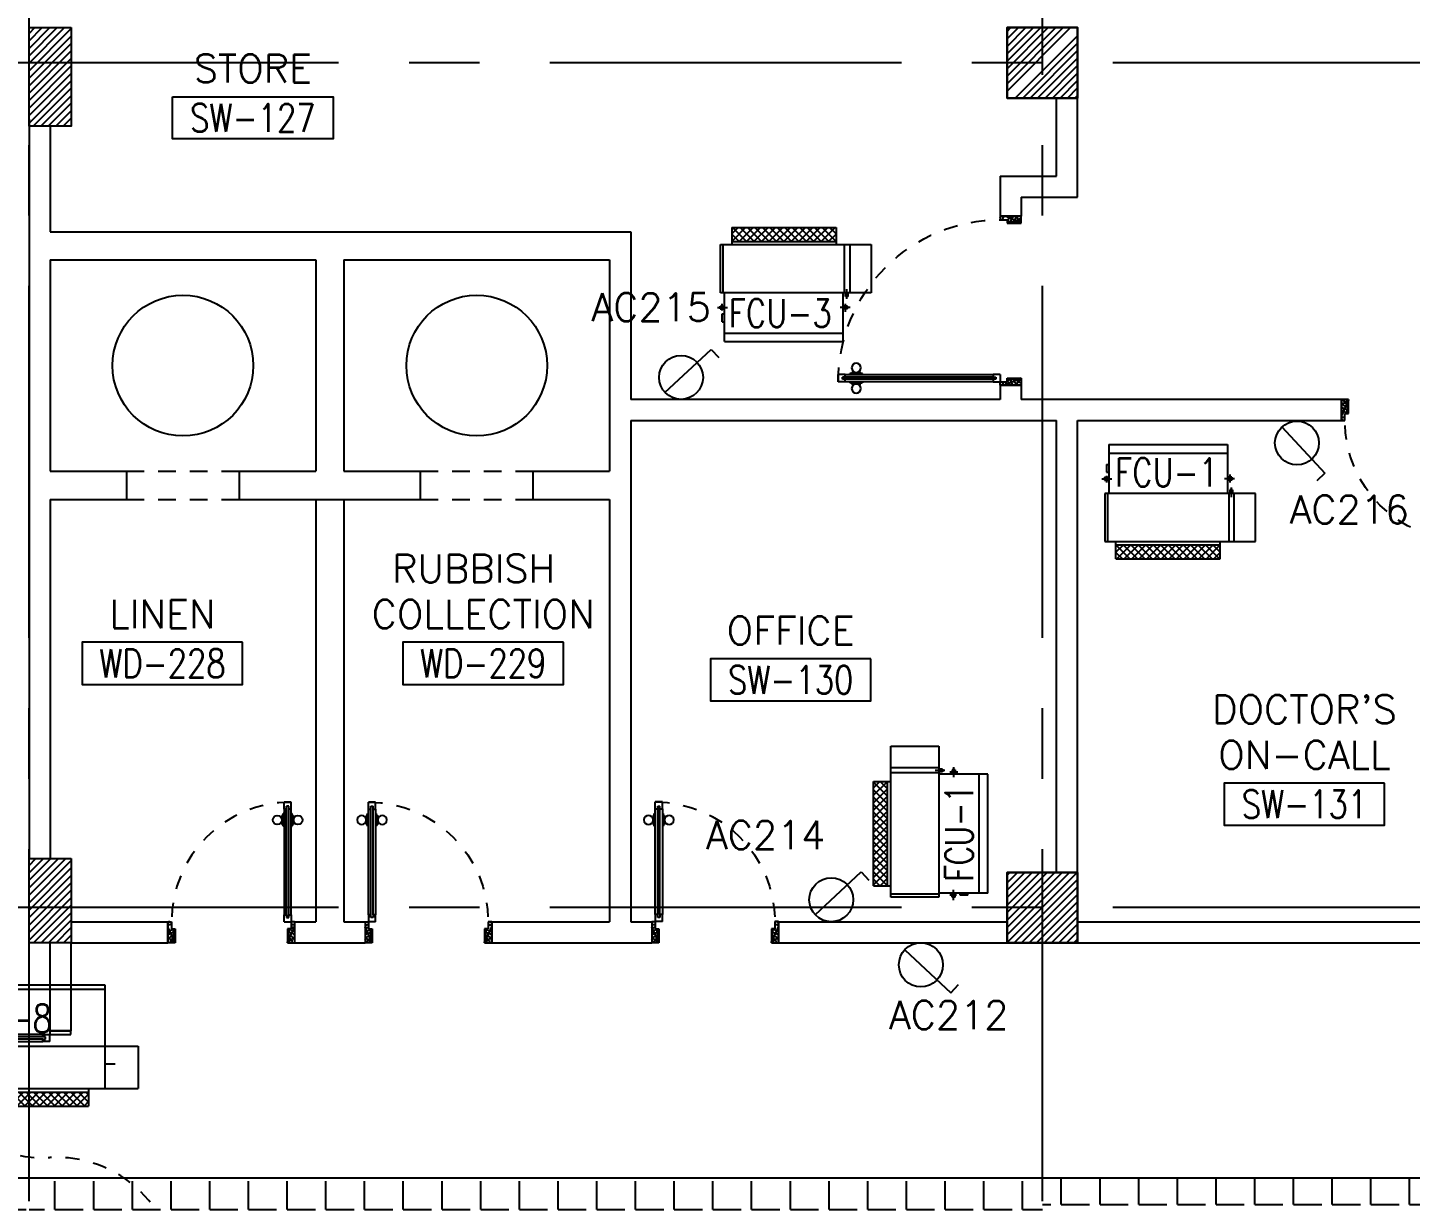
# Model space of a CAD drawing. Extents: x -0.4 to 93.5, y -1.1 to 78.4.
# Drawn here: x 50.62 to 60.45, y 34.87 to 43.22 of the extents above; entities that cross this region are included whole.
import ezdxf
from ezdxf.enums import TextEntityAlignment as Align

# ---------------------------------------------------------------- set-up
doc = ezdxf.new("R2010")
doc.units = 0
doc.header["$MEASUREMENT"] = 0
for name, pattern in [('CENTERX2', [4, 2.5, -0.5, 0.5, -0.5]), ('HIDDEN', [0.375, 0.25, -0.125]), ('HIDDEN2', [0.1875, 0.125, -0.0625])]:
    doc.linetypes.add(name, pattern=pattern)
doc.layers.get('0').update_dxf_attribs({"color": 11, "linetype": 'CONTINUOUS'})
for name, color, linetype in [('AXES', 11, 'CENTERX2'), ('COL', 11, 'CONTINUOUS'), ('DOOR', 11, 'CONTINUOUS'), ('E-SOCKETS', 4, 'CONTINUOUS'), ('E-TRAY', 2, 'CONTINUOUS'), ('FCU', 7, 'CONTINUOUS'), ('HAT', 11, 'CONTINUOUS'), ('RM-BOX', 11, 'CONTINUOUS'), ('RM-NAME', 11, 'CONTINUOUS'), ('RM-NO', 11, 'CONTINUOUS'), ('SUNI-FUR', 11, 'CONTINUOUS'), ('TEXTN', 2, 'CONTINUOUS'), ('WALL', 11, 'CONTINUOUS')]:
    doc.layers.add(name, color=color, linetype=linetype)
doc.styles.add('ROMANS', font='ROMANS.shx', dxfattribs={"width": 0.6})

# ---------------------------------------------------------------- blocks, each defined once
blk = doc.blocks.new('RM1')
at = {"layer": 'RM-BOX'}
blk.add_lwpolyline([(569.9, -200), (-569.9, -200), (-569.9, -500), (569.9, -500)], close=True, dxfattribs=at)
at = {"layer": 'RM-NAME', "style": 'ROMANS'}
for tag, p in [('ROOMNAME1', (0, 323.8)), ('ROOMNAME2', (0, 0))]:
    blk.add_attdef(tag, text='', height=200, dxfattribs=at).set_placement(p, align=Align.MIDDLE)
at = {"layer": 'RM-NO', "style": 'ROMANS', "width": 0.8}
blk.add_attdef('ROOMNO', text='', height=200, dxfattribs=at).set_placement((0, -350), align=Align.MIDDLE)
blk = doc.blocks.new('*X36')
at = {"color": 0}
for p, q in [((227925.6, 149489.7), (228425.6, 149989.7)), ((227928.6, 149545.8), (228372.5, 149989.7)), ((227928.6, 149598.8), (228319.5, 149989.7)), ((227928.6, 149651.8), (228266.5, 149989.7)), ((227928.6, 149704.9), (228213.4, 149989.7)), ((227928.6, 149757.9), (228160.4, 149989.7)), ((227928.6, 149810.9), (228107.4, 149989.7)), ((227928.6, 149864), (228054.3, 149989.7)), ((227928.6, 149917), (228001.3, 149989.7)), ((227928.6, 149970), (227948.3, 149989.7)), ((227978.6, 149489.7), (228428.6, 149939.7)), ((228031.6, 149489.7), (228428.6, 149886.7)), ((228084.7, 149489.7), (228428.6, 149833.6)), ((228137.7, 149489.7), (228428.6, 149780.6)), ((228190.7, 149489.7), (228428.6, 149727.6)), ((228243.8, 149489.7), (228428.6, 149674.5)), ((228296.8, 149489.7), (228428.6, 149621.5)), ((228349.8, 149489.7), (228428.6, 149568.5)), ((228402.9, 149489.7), (228428.6, 149515.4))]:
    blk.add_line(p, q, dxfattribs=at)
blk = doc.blocks.new('COL50')
at = {"layer": 'COL'}
blk.add_lwpolyline([(-250, 250), (-250, -250), (250, -250), (250, 250)], close=True, dxfattribs=at)
blk = doc.blocks.new('*X37')
at = {"color": 0}
for p, q in [((227928.6, 155538.5), (228379.8, 155989.7)), ((227928.6, 155591.5), (228326.8, 155989.7)), ((227928.6, 155644.6), (228273.7, 155989.7)), ((227928.6, 155697.6), (228220.7, 155989.7)), ((227928.6, 155750.6), (228167.7, 155989.7)), ((227928.6, 155803.7), (228114.6, 155989.7)), ((227928.6, 155856.7), (228061.6, 155989.7)), ((227928.6, 155909.7), (228008.6, 155989.7)), ((227928.6, 155962.8), (227955.5, 155989.7)), ((227985.9, 155489.7), (228428.6, 155932.4)), ((228038.9, 155489.7), (228428.6, 155879.4)), ((228091.9, 155489.7), (228428.6, 155826.4)), ((228145, 155489.7), (228428.6, 155773.3)), ((228198, 155489.7), (228428.6, 155720.3)), ((228251, 155489.7), (228428.6, 155667.3)), ((228304.1, 155489.7), (228428.6, 155614.2)), ((228357.1, 155489.7), (228428.6, 155561.2)), ((228410.1, 155489.7), (228428.6, 155508.2))]:
    blk.add_line(p, q, dxfattribs=at)
blk = doc.blocks.new('DOOR100')
at = {"layer": 'DOOR', "color": 0, "linetype": 'ByBlock'}
for p, q in [((-25, 1300), (-75, 1300)), ((-75, 1300), (-25, 1300)), ((-75, 1250), (-75, 1300)), ((-25, 1250), (-25, 1300)), ((-82.2, 1205), (-91.2, 1205)), ((-91.2, 1205), (-91.2, 1140.2)), ((-75, 1217.6), (-82.2, 1217.6)), ((-82.2, 1127.6), (-82.2, 1217.6)), ((-82.2, 1205), (-82.2, 1140.2)), ((-58, 1250), (-75, 1250)), ((-42, 1270), (-58, 1270)), ((-58, 1250), (-58, 1270)), ((-42, 1250), (-42, 1270)), ((-25, 1250), (-42, 1250)), ((-25, 1217.6), (-17.8, 1217.6)), ((-17.8, 1127.6), (-17.8, 1217.6)), ((-17.8, 1205), (-8.8, 1205)), ((-17.8, 1205), (-17.8, 1140.2)), ((-8.8, 1205), (-8.8, 1140.2)), ((-82.2, 1140.2), (-91.2, 1140.2)), ((-75, 1127.6), (-82.2, 1127.6)), ((-25, 1127.6), (-17.8, 1127.6)), ((-17.8, 1140.2), (-8.8, 1140.2)), ((-75, 200), (-58, 200)), ((-75, 150), (-75, 200)), ((-58, 200), (-58, 180)), ((-42, 200), (-25, 200)), ((-42, 180), (-42, 200)), ((-25, 200), (-25, 150)), ((-1200, 0), (-1200, 150)), ((-1200, 150), (-1175, 150)), ((-1200, 150), (-1200, 0)), ((-1175, 150), (-1175, 100)), ((-1175, 100), (-1150, 100)), ((-1150, 100), (-1150, 0)), ((-75, 150), (-25, 150)), ((-58, 180), (-42, 180)), ((-50, 100), (-50, 0)), ((-25, 100), (-50, 100)), ((0, 150), (-25, 150)), ((-25, 150), (-25, 100)), ((0, 150), (0, 0)), ((-1150, 0), (-1200, 0)), ((-50, 0), (0, 0))]:
    blk.add_line(p, q, dxfattribs=at)
at = {"layer": 'DOOR', "linetype": 'ByBlock'}
for p, q in [((-75, 1250), (-75, 200)), ((-58, 200), (-58, 1250)), ((-42, 200), (-42, 1250)), ((-25, 200), (-25, 1250)), ((0, 0), (0, 150))]:
    blk.add_line(p, q, dxfattribs=at)
at = {"layer": 'DOOR', "color": 9, "linetype": 'ByBlock'}
for p, q in [((-1150, 0), (-1200, 113.7)), ((-1150, 0), (-1163.4, 100)), ((-50, 0), (0, 113.7)), ((-50, 0), (-36.6, 100)), ((-1150, 0), (-1200, 40.1)), ((-50, 0), (0, 40.1))]:
    blk.add_line(p, q, dxfattribs=at)
at = {"layer": 'DOOR', "color": 0, "linetype": 'ByBlock'}
for centre in [(-123.5, 1172.6), (23.5, 1172.6)]:
    blk.add_circle(centre, 32.4, dxfattribs=at)
at = {"layer": 'DOOR', "linetype": 'HIDDEN', "ltscale": 0.5}
blk.add_arc((-25, 150), 1150, 89.99998, 180.00006, dxfattribs=at)
at = {"layer": 'DOOR', "color": 9, "linetype": 'ByBlock'}
for centre, radius, start, end in [((-1150, 0), 154.4, 103.71423, 108.89471), ((-1150, 0), 134.4, 100.71998, 111.84015), ((-50, 0), 134.4, 68.15985, 79.28002), ((-50, 0), 114.4, 64.08384, 77.37743), ((-50, 0), 154.4, 71.10529, 76.28577), ((-1150, 0), 94.4, 90, 121.98181), ((-1150, 0), 74.4, 90, 132.22357), ((-1150, 0), 54.4, 90, 156.79262), ((-1150, 0), 34.4, 90, 180), ((-1150, 0), 14.4, 90, 180), ((-50, 0), 94.4, 58.01819, 90), ((-50, 0), 74.4, 47.77643, 90), ((-50, 0), 54.4, 23.20738, 90), ((-50, 0), 34.4, 0, 90), ((-50, 0), 14.4, 0, 90)]:
    blk.add_arc(centre, radius, start, end, dxfattribs=at)
blk = doc.blocks.new('DOOR90')
at = {"layer": 'DOOR', "color": 0, "linetype": 'ByBlock'}
for p, q in [((-150, 0), (-150, -25)), ((-150, 0), (0, 0)), ((0, -50), (0, 0)), ((-1000, -25), (-1000, -75)), ((-1000, -75), (-1000, -25)), ((-950, -25), (-1000, -25)), ((-950, -75), (-1000, -75)), ((-970, -42), (-970, -58)), ((-950, -42), (-970, -42)), ((-950, -58), (-970, -58)), ((-950, -25), (-950, -42)), ((-950, -58), (-950, -75)), ((-917.6, -25), (-917.6, -17.8)), ((-827.6, -17.8), (-917.6, -17.8)), ((-917.6, -75), (-917.6, -82.2)), ((-827.6, -82.2), (-917.6, -82.2)), ((-905, -17.8), (-905, -8.8)), ((-905, -8.8), (-840.2, -8.8)), ((-905, -17.8), (-840.2, -17.8)), ((-905, -82.2), (-905, -91.2)), ((-905, -82.2), (-840.2, -82.2)), ((-905, -91.2), (-840.2, -91.2)), ((-840.2, -17.8), (-840.2, -8.8)), ((-840.2, -82.2), (-840.2, -91.2)), ((-827.6, -25), (-827.6, -17.8)), ((-827.6, -75), (-827.6, -82.2)), ((-200, -42), (-200, -25)), ((-200, -25), (-150, -25)), ((-180, -42), (-200, -42)), ((-200, -75), (-200, -58)), ((-200, -58), (-180, -58)), ((-150, -75), (-200, -75)), ((-180, -58), (-180, -42)), ((-150, -75), (-150, -25)), ((-150, -25), (-100, -25)), ((-100, -25), (-100, -50)), ((-100, -50), (0, -50)), ((-150, -900), (-150, -875)), ((-150, -875), (-100, -875)), ((-100, -850), (0, -850)), ((-100, -875), (-100, -850)), ((0, -850), (0, -900)), ((0, -900), (-150, -900)), ((-150, -900), (0, -900))]:
    blk.add_line(p, q, dxfattribs=at)
at = {"layer": 'DOOR', "color": 9, "linetype": 'ByBlock'}
for p, q in [((0, -50), (-113.7, 0)), ((0, -50), (-40.1, 0)), ((0, -50), (-100, -36.6)), ((0, -850), (-113.7, -900)), ((0, -850), (-100, -863.4)), ((0, -850), (-40.1, -900))]:
    blk.add_line(p, q, dxfattribs=at)
at = {"layer": 'DOOR', "linetype": 'ByBlock'}
for p, q in [((-200, -25), (-950, -25)), ((-200, -42), (-950, -42)), ((-200, -58), (-950, -58)), ((-950, -75), (-200, -75))]:
    blk.add_line(p, q, dxfattribs=at)
at = {"layer": 'DOOR', "color": 0, "linetype": 'ByBlock'}
for centre in [(-872.6, 23.5), (-872.6, -123.5)]:
    blk.add_circle(centre, 32.4, dxfattribs=at)
at = {"layer": 'DOOR', "color": 9, "linetype": 'ByBlock'}
for centre, radius, start, end in [((0, -50), 154.4, 161.10529, 166.28577), ((0, -50), 134.4, 158.15985, 169.28002), ((0, -50), 94.4, 148.01819, 180), ((0, -50), 74.4, 137.77643, 180), ((0, -50), 114.4, 154.08384, 167.37743), ((0, -50), 54.4, 113.20738, 180), ((0, -50), 34.4, 90, 180), ((0, -50), 14.4, 90, 180), ((0, -850), 134.4, 190.71998, 201.84015), ((0, -850), 94.4, 180, 211.98181), ((0, -850), 74.4, 180, 222.22357), ((0, -850), 54.4, 180, 246.79262), ((0, -850), 34.4, 180, 270), ((0, -850), 14.4, 180, 270), ((0, -850), 154.4, 193.71423, 198.89471)]:
    blk.add_arc(centre, radius, start, end, dxfattribs=at)
at = {"layer": 'DOOR', "linetype": 'HIDDEN', "ltscale": 0.5}
blk.add_arc((-150, -25), 850, 180, 270, dxfattribs=at)
blk = doc.blocks.new('C11')
at = {"layer": 'HAT'}
h = blk.add_hatch(dxfattribs=at)
h.set_pattern_fill('ANSI31', color=256, scale=300, style=0)
h.set_pattern_definition([(45, (-248556.182, -75061.005), (-26.5165043, 26.5165043), [])])
h.paths.add_polyline_path([(300, 700), (0, 700), (0, 350), (300, 350)])
h.paths.add_polyline_path([(300, 350), (0, 350), (0, 0), (300, 0)])
at = {"layer": 'COL'}
blk.add_lwpolyline([(300, 700), (300, 0), (0, 0), (0, 700)], close=True, dxfattribs=at)
blk = doc.blocks.new('fe-door')
at = {"layer": 'DOOR', "color": 0, "linetype": 'ByBlock'}
for p, q in [((-900, 1775), (-900, 1725)), ((-900, 1725), (-900, 1775)), ((-850, 1775), (-900, 1775)), ((-850, 1775), (-850, 1758)), ((-817.6, 1775), (-817.6, 1782.2)), ((-727.6, 1782.2), (-817.6, 1782.2)), ((-805, 1782.2), (-805, 1791.2)), ((-805, 1791.2), (-740.2, 1791.2)), ((-805, 1782.2), (-740.2, 1782.2)), ((-740.2, 1782.2), (-740.2, 1791.2)), ((-727.6, 1775), (-727.6, 1782.2)), ((-50, 1758), (-50, 1775)), ((-50, 1775), (0, 1775)), ((150, 1800), (0, 1800)), ((0, 1800), (0, 1775)), ((0, 1725), (0, 1775)), ((0, 1775), (150, 1775)), ((150, 1775), (150, 1800)), ((-850, 1725), (-900, 1725)), ((-870, 1758), (-870, 1742)), ((-850, 1758), (-870, 1758)), ((-850, 1742), (-870, 1742)), ((-850, 1742), (-850, 1725)), ((-817.6, 1725), (-817.6, 1717.8)), ((-727.6, 1717.8), (-817.6, 1717.8)), ((-805, 1717.8), (-805, 1708.8)), ((-805, 1717.8), (-740.2, 1717.8)), ((-805, 1708.8), (-740.2, 1708.8)), ((-740.2, 1717.8), (-740.2, 1708.8)), ((-727.6, 1725), (-727.6, 1717.8)), ((-30, 1758), (-50, 1758)), ((-50, 1725), (-50, 1742)), ((-50, 1742), (-30, 1742)), ((0, 1725), (-50, 1725)), ((-30, 1742), (-30, 1758)), ((0, 75), (0, 25)), ((0, 75), (50, 75)), ((0, 0), (0, 25)), ((0, 25), (50, 25)), ((150, 25), (0, 25)), ((0, 0), (150, 0)), ((30, 58), (30, 42)), ((50, 58), (30, 58)), ((30, 42), (50, 42)), ((50, 75), (50, 58)), ((50, 42), (50, 25)), ((150, 25), (150, 0)), ((850, 58), (850, 75)), ((850, 75), (900, 75)), ((850, 58), (870, 58)), ((850, 25), (850, 42)), ((850, 42), (870, 42)), ((850, 25), (900, 25)), ((870, 42), (870, 58)), ((900, 25), (900, 75)), ((900, 75), (900, 25))]:
    blk.add_line(p, q, dxfattribs=at)
at = {"layer": 'DOOR', "linetype": 'ByBlock'}
for p, q in [((-50, 1775), (-850, 1775)), ((-50, 1758), (-850, 1758)), ((-50, 1742), (-850, 1742)), ((-850, 1725), (-50, 1725)), ((850, 75), (50, 75)), ((50, 58), (850, 58)), ((50, 42), (850, 42)), ((50, 25), (850, 25))]:
    blk.add_line(p, q, dxfattribs=at)
at = {"layer": 'DOOR', "color": 0, "linetype": 'ByBlock'}
for centre in [(-772.6, 1823.5), (-772.6, 1676.5)]:
    blk.add_circle(centre, 32.4, dxfattribs=at)
at = {"layer": 'DOOR', "linetype": 'HIDDEN', "ltscale": 0.5}
for centre, start, end in [((-49, 1750), 178.31738, 273.29648), ((49, 50), 358.31738, 93.29648)]:
    blk.add_arc(centre, 851.4, start, end, dxfattribs=at)
at = {"layer": 'WALL'}
for p, q in [((0, 1800), (150, 1800)), ((0, 0), (150, 0))]:
    blk.add_line(p, q, dxfattribs=at)
at = {"layer": 'WALL', "linetype": 'ByBlock'}
blk.add_line((0, 1800), (150, 1800), dxfattribs=at)
blk = doc.blocks.new('*X168')
at = {"color": 0}
for p, q in [((-750.2, 2537.8), (-672.3, 2615.8)), ((-750.2, 2590.8), (-725.3, 2615.8)), ((-659.6, 2515.8), (-750.2, 2606.4)), ((-719.2, 2515.8), (-619.2, 2615.8)), ((-606.6, 2515.8), (-706.6, 2615.8)), ((-666.2, 2515.8), (-566.2, 2615.8)), ((-553.6, 2515.8), (-653.6, 2615.8)), ((-613.2, 2515.8), (-513.2, 2615.8)), ((-500.5, 2515.8), (-600.5, 2615.8)), ((-560.1, 2515.8), (-460.1, 2615.8)), ((-447.5, 2515.8), (-547.5, 2615.8)), ((-507.1, 2515.8), (-407.1, 2615.8)), ((-394.5, 2515.8), (-494.5, 2615.8)), ((-454.1, 2515.8), (-354.1, 2615.8)), ((-341.4, 2515.8), (-441.4, 2615.8)), ((-401, 2515.8), (-301, 2615.8)), ((-288.4, 2515.8), (-388.4, 2615.8)), ((-348, 2515.8), (-248, 2615.8)), ((-235.4, 2515.8), (-335.4, 2615.8)), ((-295, 2515.8), (-195, 2615.8)), ((-182.3, 2515.8), (-282.3, 2615.8)), ((-241.9, 2515.8), (-141.9, 2615.8)), ((-129.3, 2515.8), (-229.3, 2615.8)), ((-188.9, 2515.8), (-88.9, 2615.8)), ((-76.3, 2515.8), (-176.3, 2615.8)), ((-135.9, 2515.8), (-35.9, 2615.8)), ((-23.2, 2515.8), (-123.2, 2615.8)), ((-82.8, 2515.8), (17.2, 2615.8)), ((29.8, 2515.8), (-70.2, 2615.8)), ((-29.8, 2515.8), (70.2, 2615.8)), ((82.8, 2515.8), (-17.2, 2615.8)), ((23.2, 2515.8), (123.2, 2615.8)), ((135.9, 2515.8), (35.9, 2615.8)), ((76.3, 2515.8), (176.3, 2615.8)), ((188.9, 2515.8), (88.9, 2615.8)), ((129.3, 2515.8), (214.8, 2601.2)), ((214.8, 2543), (141.9, 2615.8)), ((214.8, 2596), (195, 2615.8)), ((-712.7, 2515.8), (-750.2, 2553.4)), ((182.3, 2515.8), (214.8, 2548.2))]:
    blk.add_line(p, q, dxfattribs=at)
blk = doc.blocks.new('WAP16')
at = {"color": 6}
for p, q in [((-597, 0), (-597, -737)), ((-597, 0), (597, 0)), ((597, 0), (597, -737)), ((-597, -437), (597, -437)), ((-597, -737), (597, -737))]:
    blk.add_line(p, q, dxfattribs=at)
at = {"color": 2}
for p, q in [((-597, -32), (597, -32)), ((597, -437), (835, -437)), ((835, -437), (835, -737)), ((-482.5, -737), (-482.5, -862)), ((-482.5, -762), (482.5, -762)), ((482.5, -737), (482.5, -862)), ((597, -737), (835, -737)), ((-482.5, -862), (482.5, -862))]:
    blk.add_line(p, q, dxfattribs=at)
at = {"color": 7}
blk.add_line((597, -562), (670.3, -562), dxfattribs=at)
at = {"color": 2}
blk.add_blockref('*X168', (267.7, -3377.8), dxfattribs=at)
blk = doc.blocks.new('*X166')
at = {"color": 0}
for p, q in [((16890.5, -2466.6), (16943.5, -2413.6)), ((16890.5, -2519.6), (16990.5, -2419.6)), ((16990.5, -2512.5), (16891.6, -2413.6)), ((16990.5, -2459.4), (16944.6, -2413.6)), ((16990.5, -2565.5), (16890.5, -2465.5)), ((16890.5, -2572.6), (16990.5, -2472.6)), ((16990.5, -2618.5), (16890.5, -2518.5)), ((16890.5, -2625.7), (16990.5, -2525.7)), ((16990.5, -2671.6), (16890.5, -2571.6)), ((16890.5, -2678.7), (16990.5, -2578.7)), ((16990.5, -2724.6), (16890.5, -2624.6)), ((16890.5, -2731.7), (16990.5, -2631.7)), ((16990.5, -2777.6), (16890.5, -2677.6)), ((16890.5, -2784.8), (16990.5, -2684.8)), ((16990.5, -2830.7), (16890.5, -2730.7)), ((16890.5, -2837.8), (16990.5, -2737.8)), ((16990.5, -2883.7), (16890.5, -2783.7)), ((16890.5, -2890.8), (16990.5, -2790.8)), ((16990.5, -2936.7), (16890.5, -2836.7)), ((16890.5, -2943.9), (16990.5, -2843.9)), ((16990.5, -2989.8), (16890.5, -2889.8)), ((16890.5, -2996.9), (16990.5, -2896.9)), ((16990.5, -3042.8), (16890.5, -2942.8)), ((16890.5, -3049.9), (16990.5, -2949.9)), ((16990.5, -3095.8), (16890.5, -2995.8)), ((16890.5, -3103), (16990.5, -3003)), ((16990.5, -3148.9), (16890.5, -3048.9)), ((16943.5, -3154.9), (16890.5, -3101.9)), ((16891.5, -3154.9), (16990.5, -3056)), ((16944.6, -3154.9), (16990.5, -3109))]:
    blk.add_line(p, q, dxfattribs=at)
blk = doc.blocks.new('WHE06')
at = {"color": 2}
for p, q in [((689, 621.5), (346.1, 621.5)), ((346.1, 621.5), (346.1, 469.1)), ((689, 469.1), (689, 621.5)), ((60.3, -422.2), (60.3, 422.2)), ((212.3, 437.2), (269.1, 437.2)), ((232.1, 452.2), (232.1, 422.2)), ((232.1, 452.2), (252.1, 452.2)), ((242.1, 472.2), (242.1, 399.5)), ((252.1, 452.2), (252.1, 422.2)), ((305, 447.6), (373.3, 447.6)), ((321.1, 457.6), (321.1, 437.6)), ((321.1, 457.6), (346.1, 457.6)), ((321.1, 437.6), (346.1, 437.6)), ((346.1, 430.4), (689, 430.4)), ((811.2, 370.7), (689, 370.7)), ((711.2, -370.7), (711.2, 370.7)), ((811.2, -370.7), (811.2, 370.7)), ((811.2, -370.7), (689, -370.7)), ((141.6, -437.2), (141.6, -422.2)), ((141.6, -437.2), (196.6, -437.2)), ((196.6, -437.2), (196.6, -422.2)), ((221.4, -437.2), (269.1, -437.2)), ((232.1, -452.2), (232.1, -422.2)), ((232.1, -452.2), (252.1, -452.2)), ((242.1, -472.2), (242.1, -399.5)), ((252.1, -452.2), (252.1, -422.2)), ((346.1, -430.4), (689, -430.4))]:
    blk.add_line(p, q, dxfattribs=at)
at = {"color": 6}
for p, q in [((0, -422.2), (0, 422.2)), ((0, 422.2), (346.1, 422.2)), ((346.1, 469.1), (346.1, -450.8)), ((689, 469.1), (346.1, 469.1)), ((689, -450.8), (689, 469.1)), ((0, -422.2), (346.1, -422.2)), ((346.1, -450.8), (689, -450.8))]:
    blk.add_line(p, q, dxfattribs=at)
at = {"color": 2}
blk.add_blockref('*X166', (-16179.3, 2784.3), dxfattribs=at)

msp = doc.modelspace()

# ---------------------------------------------------------------- hatches: boundary and pattern name
at = {"layer": 'HAT'}
h = msp.add_hatch(dxfattribs=at)
h.set_pattern_fill('ANSI31', color=256, scale=0.3, style=0)
h.set_pattern_definition([(45, (-249.90383, -18.041005), (-0.0265165043, 0.0265165043), [])])
h.paths.add_polyline_path([(50.9324, 37.32), (50.6324, 37.32), (50.6324, 36.97), (50.9324, 36.97)])
h.paths.add_polyline_path([(50.9324, 36.97), (50.6324, 36.97), (50.6324, 36.72), (50.9324, 36.72)])
at = {"layer": 'HAT', "linetype": 'ByBlock'}
h = msp.add_hatch(dxfattribs=at)
h.set_pattern_fill('ANGLE', color=256, style=0)
h.set_pattern_definition([(0, (-276011.78315, -57293.01293), (0, 0.275), [0.2, -0.075]), (90, (-276011.78315, -57293.01293), (-0.275, 2e-17), [0.2, -0.075])])
h.paths.add_polyline_path([(57.8324, 35.0506), (57.8324, 34.4506), (61.4324, 34.4506), (61.4324, 35.0506)])
h.paths.add_polyline_path([(61.4324, 35.0506), (61.4324, 34.4506), (64.9388, 34.4506), (65.0324, 34.3571), (65.0324, 35.1442), (64.9388, 35.0506)])
h.paths.add_polyline_path([(65.7388, 36.97), (65.3388, 36.97), (65.3388, 35.4506), (65.0324, 35.1442), (65.0324, 34.3571), (65.3388, 34.0506), (65.3388, 33.37), (65.7388, 33.37)])
h.paths.add_polyline_path([(65.7388, 33.35), (65.3388, 33.35), (65.3388, 31.025), (65.7388, 31.025)])
h.paths.add_polyline_path([(67.3691, 35.6982), (66.2293, 35.6982), (66.2293, 35.3982), (67.3691, 35.3982)], flags=16)
h.paths.add_polyline_path([(66.2006, 35.3982), (67.3977, 35.3982), (67.3977, 35.6982), (66.2006, 35.6982)], flags=9)
h.paths.add_polyline_path([(65.3301, 35.7482), (68.2682, 35.7482), (68.2682, 36.0482), (65.3301, 36.0482)], flags=9)
h = msp.add_hatch(dxfattribs=at)
h.set_pattern_fill('ANGLE', color=256, style=0)
h.set_pattern_definition([(0, (-276011.78315, -57292.77286), (0, 0.275), [0.2, -0.075]), (90, (-276011.78315, -57292.77286), (-0.275, 2e-17), [0.2, -0.075])])
h.paths.add_polyline_path([(51.5421, 35.0506, -0.153162), (51.6803, 34.5601), (51.6303, 34.5601), (50.9303, 34.5601), (50.9303, 34.5351), (50.9303, 34.4506), (57.8324, 34.4506), (57.8324, 35.0506)])
h.paths.add_polyline_path([(51.6303, 34.6101), (51.6803, 34.6101, 0.138167), (51.5421, 35.0506), (50.6324, 35.0506), (50.6324, 34.4506), (50.7803, 34.4506), (50.7803, 34.5351), (50.7803, 34.5601), (50.7803, 34.6101), (50.8303, 34.6101)])
h.paths.add_polyline_path([(45.8124, 35.0506), (45.8124, 34.4506), (50.6124, 34.4506), (50.6124, 35.0506)])
h.paths.add_polyline_path([(41.0124, 35.0506), (41.0124, 34.4506), (45.8124, 34.4506), (45.8124, 35.0506)])

# ---------------------------------------------------------------- linework, layer by layer
at = {"layer": 'AXES'}
for p, q in [((57.8324, -1.1143), (57.8324, 77.6984)), ((50.6324, -1.1143), (50.6324, 77.3484)), ((92.8324, 42.97), (24.7924, 42.97)), ((92.8324, 42.97), (40.7424, 42.97)), ((92.8324, 36.97), (40.7424, 36.97))]:
    msp.add_line(p, q, dxfattribs=at)
at = {"layer": 'COL'}
for p, q in [((52.6699, 39.87), (52.6699, 36.87)), ((52.8699, 39.87), (52.8699, 36.87))]:
    msp.add_line(p, q, dxfattribs=at)
msp.add_lwpolyline([(50.9324, 37.32), (50.9324, 36.72), (50.6324, 36.72), (50.6324, 37.32)], close=True, dxfattribs=at)
at = {"layer": 'E-SOCKETS'}
for p, q in [((55.1511, 40.6298), (55.4789, 40.935)), ((55.4789, 40.935), (55.5334, 40.8764)), ((59.5351, 40.3846), (59.8403, 40.0567)), ((59.8403, 40.0567), (59.7818, 40.0022)), ((56.218, 36.9198), (56.5459, 37.225)), ((56.5459, 37.225), (56.6003, 37.1664)), ((56.855, 36.6702), (57.1828, 36.365)), ((57.1828, 36.365), (57.2373, 36.4236))]:
    msp.add_line(p, q, dxfattribs=at)
for centre in [(55.2654, 40.7362), (59.6416, 40.2702), (56.3324, 37.0262), (56.9693, 36.5637)]:
    msp.add_circle(centre, 0.1562, dxfattribs=at)
at = {"layer": 'E-TRAY', "color": 4}
msp.add_line((40.9924, 35.0506), (64.9388, 35.0506), dxfattribs=at)
at = {"layer": 'SUNI-FUR', "linetype": 'HIDDEN2'}
for p, q in [((51.3261, 40.07), (52.1261, 40.07)), ((53.4136, 40.07), (54.2136, 40.07)), ((51.3261, 39.87), (52.1261, 39.87)), ((53.4136, 39.87), (54.2136, 39.87))]:
    msp.add_line(p, q, dxfattribs=at)
at = {"layer": 'SUNI-FUR'}
for centre in [(51.7261, 40.82), (53.8136, 40.82)]:
    msp.add_circle(centre, 0.5, dxfattribs=at)
at = {"layer": 'WALL'}
for p, q in [((57.9324, 42.165), (57.9324, 42.72)), ((58.0824, 42.015), (58.0824, 42.72)), ((58.0824, 42.015), (58.0824, 42.72)), ((50.6324, 42.57), (50.6324, 37.32)), ((50.7824, 42.52), (50.7824, 41.77)), ((57.5324, 42.165), (57.9324, 42.165)), ((57.6824, 42.015), (58.0824, 42.015)), ((50.7824, 41.77), (54.9074, 41.77)), ((54.9074, 41.77), (54.9074, 40.58)), ((50.7824, 41.57), (50.7824, 40.07)), ((50.7824, 41.57), (52.6699, 41.57)), ((50.7824, 41.57), (50.7824, 40.58)), ((52.6699, 41.57), (52.6699, 40.07)), ((52.8699, 41.57), (54.7574, 41.57)), ((52.8699, 41.57), (52.8699, 40.07)), ((54.7574, 41.57), (54.7574, 40.07)), ((57.5324, 40.58), (54.9074, 40.58)), ((57.9324, 40.58), (57.6824, 40.58)), ((59.9574, 40.58), (57.6824, 40.58)), ((59.9574, 40.43), (59.9574, 40.58)), ((54.9074, 40.43), (57.9324, 40.43)), ((54.9074, 40.43), (54.9074, 36.87)), ((57.9324, 37.22), (57.9324, 40.43)), ((58.0824, 37.22), (58.0824, 40.43)), ((58.0824, 40.43), (59.9574, 40.43)), ((50.7824, 40.07), (51.3261, 40.07)), ((51.3261, 40.07), (51.3261, 39.87)), ((52.1261, 40.07), (52.6699, 40.07)), ((52.1261, 40.07), (52.1261, 39.87)), ((52.8699, 40.07), (53.4136, 40.07)), ((53.4136, 39.87), (53.4136, 40.07)), ((54.2136, 39.87), (54.2136, 40.07)), ((54.2136, 40.07), (54.7574, 40.07)), ((50.7824, 39.87), (50.7824, 37.32)), ((50.7824, 39.87), (51.3261, 39.87)), ((52.1261, 39.87), (53.4136, 39.87)), ((54.2136, 39.87), (54.7574, 39.87)), ((54.7574, 39.87), (54.7574, 36.87)), ((50.7824, 38.42), (50.7824, 37.32)), ((50.935, 36.87), (51.6199, 36.87)), ((51.6199, 36.87), (51.6199, 36.72)), ((52.5199, 36.87), (52.6699, 36.87)), ((52.5199, 36.87), (52.5199, 36.72)), ((52.8699, 36.87), (53.0199, 36.87)), ((53.0199, 36.87), (53.0199, 36.72)), ((53.9199, 36.87), (53.9199, 36.72)), ((53.9199, 36.87), (54.7574, 36.87)), ((54.9074, 36.87), (55.0574, 36.87)), ((55.0574, 36.87), (55.0574, 36.72)), ((55.0574, 36.87), (55.0574, 36.72)), ((55.9574, 36.87), (55.9574, 36.72)), ((55.9574, 36.87), (57.5824, 36.87)), ((58.0824, 36.87), (61.3574, 36.87)), ((50.7803, 36.72), (50.7803, 36.095)), ((50.9303, 36.72), (50.9303, 36.095)), ((50.935, 36.72), (51.6199, 36.72)), ((52.5199, 36.72), (53.0199, 36.72)), ((53.9199, 36.72), (55.0574, 36.72)), ((55.9574, 36.72), (57.5824, 36.72)), ((58.0824, 36.72), (64.9325, 36.72)), ((50.9303, 36.095), (50.7803, 36.095))]:
    msp.add_line(p, q, dxfattribs=at)
at = {"layer": 'WALL', "linetype": 'ByBlock'}
for p, q in [((57.5324, 42.165), (57.5324, 41.8805)), ((57.6824, 42.015), (57.6824, 41.8805)), ((57.6824, 41.8805), (57.5324, 41.8805)), ((57.5324, 40.6805), (57.5324, 40.58)), ((57.6824, 40.6805), (57.5324, 40.6805)), ((57.6824, 40.6805), (57.6824, 40.58))]:
    msp.add_line(p, q, dxfattribs=at)
at = {"layer": 'WALL', "linetype": 'ByBlock', "ltscale": 0.3}
for points in [[(57.5824, 42.72), (58.0824, 42.72), (58.0824, 43.22), (57.5824, 43.22)], [(58.0824, 37.22), (57.5824, 37.22), (57.5824, 36.72), (58.0824, 36.72)]]:
    msp.add_lwpolyline(points, close=True, dxfattribs=at)

# ---------------------------------------------------------------- block references
at = {"layer": 'COL', "linetype": 'ByBlock', "xscale": 0.001, "yscale": 0.001, "zscale": 0.001}
msp.add_blockref('C11', (50.6324, 42.52), dxfattribs=at)
at = {"layer": 'COL', "xscale": -0.001, "yscale": 0.001, "zscale": 0.001}
for p in [(57.8324, 42.97), (57.8324, 36.97)]:
    msp.add_blockref('COL50', p, dxfattribs=at)
at = {"layer": 'DOOR', "color": 0, "linetype": 'ByBlock', "zscale": 0.001}
for name, p, xscale, yscale, rotation in [('DOOR100', (57.6824, 40.6805), -0.001, 0.001, 90), ('DOOR90', (60.8574, 40.58), -0.001, 0.001, 270), ('DOOR90', (52.5199, 36.72), 0.000999999996565748, 0.000999999996565748, 270), ('DOOR90', (53.0199, 36.72), -0.000999999996565748, 0.000999999996565748, 90), ('DOOR90', (55.0574, 36.7207), -0.001, 0.001, 90)]:
    msp.add_blockref(name, p, dxfattribs=dict(at, xscale=xscale, yscale=yscale, rotation=rotation))
at = {"layer": 'DOOR', "color": 0, "linetype": 'ByBlock', "ltscale": 0.3, "xscale": 0.001, "yscale": 0.001, "zscale": 0.001}
msp.add_blockref('fe-door', (50.7803, 34.295), dxfattribs=at)
at = {"layer": 'FCU', "linetype": 'ByBlock', "yscale": 0.001000002026557922, "zscale": 0.001, "rotation": 270}
for p, xscale in [((55.9958, 40.99), -0.001000002026557922), ((58.7263, 40.2586), 0.001000002026557922)]:
    msp.add_blockref('WHE06', p, dxfattribs=dict(at, xscale=xscale))
at = {"layer": 'FCU', "linetype": 'ByBlock', "yscale": 0.001000002026557922, "zscale": 0.001}
for name, p, xscale in [('WHE06', (57.4439, 37.4962), -0.0009999871253967285), ('WAP16', (50.5736, 36.4223), 0.0009999871253967285)]:
    msp.add_blockref(name, p, dxfattribs=dict(at, xscale=xscale))
at = {"layer": 'HAT', "xscale": 0.001, "yscale": 0.001, "zscale": 0.001}
for name in ['*X37', '*X36']:
    msp.add_blockref(name, (-170.3462, -112.7697), dxfattribs=at)
at = {"layer": 'RM-NAME'}
ref = msp.add_blockref('RM1', (52.2227, 42.9294), dxfattribs=dict(at, xscale=-0.001, yscale=0.001, zscale=0.001))
ref.add_attrib('ROOMNO', 'SW-127', dxfattribs={"layer": 'RM-NO', "height": 0.2, "style": 'ROMANS', "width": 0.8}).set_placement((52.2227, 42.5794), align=Align.MIDDLE)
ref.add_attrib('ROOMNAME2', 'STORE', dxfattribs={"height": 0.2, "style": 'ROMANS'}).set_placement((52.2227, 42.9294), align=Align.MIDDLE)
at = {"layer": 'RM-NAME', "zscale": 0.001}
for p, xscale, yscale, values in [((53.8591, 39.0551), 0.001000000003841706, 0.000999999996565748, {'ROOMNO': 'WD-229', 'ROOMNAME2': 'COLLECTION', 'ROOMNAME1': 'RUBBISH '}), ((51.5799, 39.0551), 0.001000000003841706, 0.000999999996565748, {'ROOMNO': 'WD-228', 'ROOMNAME2': 'LINEN'}), ((56.044, 38.9384), 0.001, 0.001, {'ROOMNO': 'SW-130', 'ROOMNAME2': 'OFFICE'}), ((59.6943, 38.0551), 0.001, 0.001, {'ROOMNO': 'SW-131', 'ROOMNAME2': 'ON-CALL', 'ROOMNAME1': "DOCTOR'S"})]:
    msp.add_blockref('RM1', p, dxfattribs=dict(at, xscale=xscale, yscale=yscale)).add_auto_attribs(values)

# ---------------------------------------------------------------- texts
at = {"layer": 'E-SOCKETS', "style": 'ROMANS'}
for s, p in [('AC215', (54.6286, 41.1343)), ('AC216', (59.589, 39.6979)), ('AC214', (55.4423, 37.3856)), ('AC212', (56.7424, 36.108))]:
    msp.add_text(s, height=0.2, dxfattribs=at).set_placement(p)
at = {"layer": 'TEXTN', "style": 'ROMANS', "width": 0.8}
for s, p in [('FCU-3', (55.6025, 41.0924)), ('FCU-1', (58.3478, 39.9615))]:
    msp.add_text(s, height=0.2, dxfattribs=at).set_placement(p)
at = {"layer": 'TEXTN', "style": 'ROMANS', "width": 0.75}
msp.add_text('FCU-1', height=0.2, rotation=90, dxfattribs=at).set_placement((57.3418, 37.1566))
at = {"layer": 'TEXTN', "linetype": 'ByBlock', "style": 'ROMANS', "width": 0.8}
msp.add_text('FCU-8', height=0.2, dxfattribs=at).set_placement((50.0624, 36.0832))

doc.saveas('drawing.dxf')
